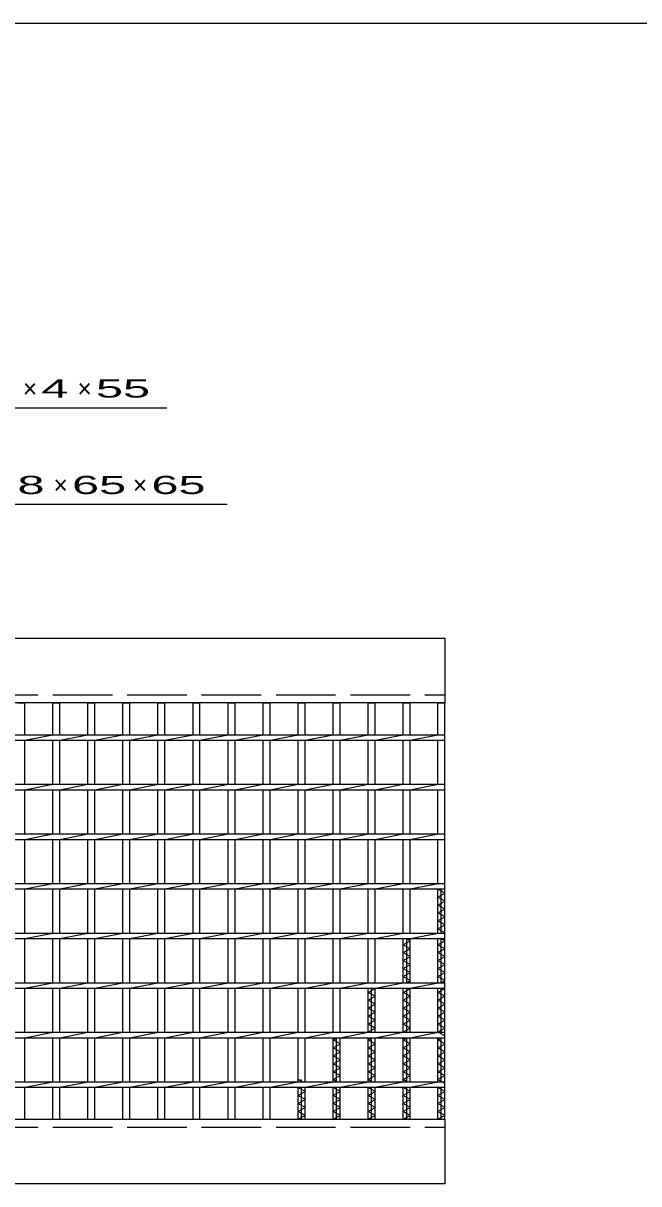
# Model space of a CAD drawing. Units: millimetres, scale not verified. Extents: x -1820 to 1731, y -1282 to 1054.
# Drawn here: x -847 to -227, y -116 to 1054 of the extents above; entities that cross this region are included whole.
import ezdxf
from ezdxf.enums import TextEntityAlignment as Align

# ---------------------------------------------------------------- set-up
doc = ezdxf.new("R2010")
doc.units = ezdxf.units.MM
doc.header["$LTSCALE"] = 10
doc.linetypes.add('DASHED', pattern=[7.5, 6, -1.5])
for name, color, linetype, lineweight in [('0_2', 150, 'Continuous', 25), ('16', 3, 'Continuous', 25), ('22', 4, 'Continuous', 25)]:
    doc.layers.add(name, color=color, linetype=linetype, lineweight=lineweight)
doc.styles.add('ベクトル', font='')
doc.styles.get('ベクトル').set_extended_font_data('ベクトル')

msp = doc.modelspace()

# ---------------------------------------------------------------- linework, layer by layer
at = {"layer": '0_2'}
msp.add_line((-1729, 1053.5), (1731, 1053.5), dxfattribs=at)
at = {"layer": '16'}
for p, q in [((-1417, 433.5), (-422, 433.5)), ((-422, 433.5), (-422, 368.5)), ((-422, 368.5), (-1417, 368.5)), ((-852.2, 368.5), (-845.2, 368.5)), ((-845.2, 336.25), (-845.2, 368.5)), ((-816.9, 336.25), (-816.9, 368.5)), ((-816.9, 368.5), (-809.9, 368.5)), ((-809.9, 336.25), (-809.9, 368.5)), ((-781.6, 336.25), (-781.6, 368.5)), ((-781.6, 368.5), (-774.6, 368.5)), ((-774.6, 336.25), (-774.6, 368.5)), ((-746.3, 336.25), (-746.3, 368.5)), ((-746.3, 368.5), (-739.3, 368.5)), ((-739.3, 336.25), (-739.3, 368.5)), ((-711, 336.25), (-711, 368.5)), ((-711, 368.5), (-704, 368.5)), ((-704, 336.25), (-704, 368.5)), ((-675.7, 336.25), (-675.7, 368.5)), ((-675.7, 368.5), (-668.7, 368.5)), ((-668.7, 336.25), (-668.7, 368.5)), ((-640.4, 336.25), (-640.4, 368.5)), ((-640.4, 368.5), (-633.4, 368.5)), ((-633.4, 336.25), (-633.4, 368.5)), ((-605.1, 336.25), (-605.1, 368.5)), ((-605.1, 368.5), (-598.1, 368.5)), ((-598.1, 336.25), (-598.1, 368.5)), ((-569.8, 336.25), (-569.8, 368.5)), ((-569.8, 368.5), (-562.8, 368.5)), ((-562.8, 336.25), (-562.8, 368.5)), ((-534.5, 336.25), (-534.5, 368.5)), ((-534.5, 368.5), (-527.5, 368.5)), ((-527.5, 336.25), (-527.5, 368.5)), ((-499.2, 336.25), (-499.2, 368.5)), ((-499.2, 368.5), (-492.2, 368.5)), ((-492.2, 336.25), (-492.2, 368.5)), ((-463.9, 336.25), (-463.9, 368.5)), ((-463.9, 368.5), (-456.9, 368.5)), ((-456.9, 336.25), (-456.9, 368.5)), ((-429, 336.25), (-429, 368.5)), ((-429, 368.5), (-422, 368.5)), ((-422, -51.5), (-422, 368.5)), ((-1417, 336.25), (-422, 336.25)), ((-1417, 330.75), (-422, 330.75)), ((-845.2, 330.75), (-816.9, 336.25)), ((-845.2, 286.25), (-845.2, 330.75)), ((-816.9, 286.25), (-816.9, 330.75)), ((-809.9, 330.75), (-781.6, 336.25)), ((-809.9, 286.25), (-809.9, 330.75)), ((-781.6, 286.25), (-781.6, 330.75)), ((-774.6, 330.75), (-746.3, 336.25)), ((-774.6, 286.25), (-774.6, 330.75)), ((-746.3, 286.25), (-746.3, 330.75)), ((-739.3, 330.75), (-711, 336.25)), ((-739.3, 286.25), (-739.3, 330.75)), ((-711, 286.25), (-711, 330.75)), ((-704, 330.75), (-675.7, 336.25)), ((-704, 286.25), (-704, 330.75)), ((-675.7, 286.25), (-675.7, 330.75)), ((-668.7, 330.75), (-640.4, 336.25)), ((-668.7, 286.25), (-668.7, 330.75)), ((-640.4, 286.25), (-640.4, 330.75)), ((-633.4, 330.75), (-605.1, 336.25)), ((-633.4, 286.25), (-633.4, 330.75)), ((-605.1, 286.25), (-605.1, 330.75)), ((-598.1, 330.75), (-569.8, 336.25)), ((-598.1, 286.25), (-598.1, 330.75)), ((-569.8, 286.25), (-569.8, 330.75)), ((-562.8, 330.75), (-534.5, 336.25)), ((-562.8, 286.25), (-562.8, 330.75)), ((-534.5, 286.25), (-534.5, 330.75)), ((-527.5, 330.75), (-499.2, 336.25)), ((-527.5, 286.25), (-527.5, 330.75)), ((-499.2, 286.25), (-499.2, 330.75)), ((-492.2, 330.75), (-463.9, 336.25)), ((-492.2, 286.25), (-492.2, 330.75)), ((-463.9, 286.25), (-463.9, 330.75)), ((-456.9, 330.75), (-428.6, 336.25)), ((-456.9, 286.25), (-456.9, 330.75)), ((-429, 286.25), (-429, 330.75)), ((-422, 330.75), (-422, 336.25)), ((-1417, 286.25), (-422, 286.25)), ((-845.2, 280.75), (-816.9, 286.25)), ((-809.9, 280.75), (-781.6, 286.25)), ((-774.6, 280.75), (-746.3, 286.25)), ((-739.3, 280.75), (-711, 286.25)), ((-704, 280.75), (-675.7, 286.25)), ((-668.7, 280.75), (-640.4, 286.25)), ((-633.4, 280.75), (-605.1, 286.25)), ((-598.1, 280.75), (-569.8, 286.25)), ((-562.8, 280.75), (-534.5, 286.25)), ((-527.5, 280.75), (-499.2, 286.25)), ((-492.2, 280.75), (-463.9, 286.25)), ((-456.9, 280.75), (-428.6, 286.25)), ((-422, 280.75), (-422, 286.25)), ((-1417, 280.75), (-422, 280.75)), ((-845.2, 236.25), (-845.2, 280.75)), ((-816.9, 236.25), (-816.9, 280.75)), ((-809.9, 236.25), (-809.9, 280.75)), ((-781.6, 236.25), (-781.6, 280.75)), ((-774.6, 236.25), (-774.6, 280.75)), ((-746.3, 236.25), (-746.3, 280.75)), ((-739.3, 236.25), (-739.3, 280.75)), ((-711, 236.25), (-711, 280.75)), ((-704, 236.25), (-704, 280.75)), ((-675.7, 236.25), (-675.7, 280.75)), ((-668.7, 236.25), (-668.7, 280.75)), ((-640.4, 236.25), (-640.4, 280.75)), ((-633.4, 236.25), (-633.4, 280.75)), ((-605.1, 236.25), (-605.1, 280.75)), ((-598.1, 236.25), (-598.1, 280.75)), ((-569.8, 236.25), (-569.8, 280.75)), ((-562.8, 236.25), (-562.8, 280.75)), ((-534.5, 236.25), (-534.5, 280.75)), ((-527.5, 236.25), (-527.5, 280.75)), ((-499.2, 236.25), (-499.2, 280.75)), ((-492.2, 236.25), (-492.2, 280.75)), ((-463.9, 236.25), (-463.9, 280.75)), ((-456.9, 236.25), (-456.9, 280.75)), ((-429, 236.25), (-429, 280.75)), ((-1417, 236.25), (-422, 236.25)), ((-845.2, 230.75), (-816.9, 236.25)), ((-809.9, 230.75), (-781.6, 236.25)), ((-774.6, 230.75), (-746.3, 236.25)), ((-739.3, 230.75), (-711, 236.25)), ((-704, 230.75), (-675.7, 236.25)), ((-668.7, 230.75), (-640.4, 236.25)), ((-633.4, 230.75), (-605.1, 236.25)), ((-598.1, 230.75), (-569.8, 236.25)), ((-562.8, 230.75), (-534.5, 236.25)), ((-527.5, 230.75), (-499.2, 236.25)), ((-492.2, 230.75), (-463.9, 236.25)), ((-456.9, 230.75), (-428.6, 236.25)), ((-422, 230.75), (-422, 236.25)), ((-1417, 230.75), (-422, 230.75)), ((-845.2, 186.25), (-845.2, 230.75)), ((-816.9, 186.25), (-816.9, 230.75)), ((-809.9, 186.25), (-809.9, 230.75)), ((-781.6, 186.25), (-781.6, 230.75)), ((-774.6, 186.25), (-774.6, 230.75)), ((-746.3, 186.25), (-746.3, 230.75)), ((-739.3, 186.25), (-739.3, 230.75)), ((-711, 186.25), (-711, 230.75)), ((-704, 186.25), (-704, 230.75)), ((-675.7, 186.25), (-675.7, 230.75)), ((-668.7, 186.25), (-668.7, 230.75)), ((-640.4, 186.25), (-640.4, 230.75)), ((-633.4, 186.25), (-633.4, 230.75)), ((-605.1, 186.25), (-605.1, 230.75)), ((-598.1, 186.25), (-598.1, 230.75)), ((-569.8, 186.25), (-569.8, 230.75)), ((-562.8, 186.25), (-562.8, 230.75)), ((-534.5, 186.25), (-534.5, 230.75)), ((-527.5, 186.25), (-527.5, 230.75)), ((-499.2, 186.25), (-499.2, 230.75)), ((-492.2, 186.25), (-492.2, 230.75)), ((-463.9, 186.25), (-463.9, 230.75)), ((-456.9, 186.25), (-456.9, 230.75)), ((-429, 186.25), (-429, 230.75)), ((-1417, 186.25), (-422, 186.25)), ((-1417, 180.75), (-422, 180.75)), ((-845.2, 180.75), (-816.9, 186.25)), ((-845.2, 136.25), (-845.2, 180.75)), ((-816.9, 136.25), (-816.9, 180.75)), ((-809.9, 180.75), (-781.6, 186.25)), ((-809.9, 136.25), (-809.9, 180.75)), ((-781.6, 136.25), (-781.6, 180.75)), ((-774.6, 180.75), (-746.3, 186.25)), ((-774.6, 136.25), (-774.6, 180.75)), ((-746.3, 136.25), (-746.3, 180.75)), ((-739.3, 180.75), (-711, 186.25)), ((-739.3, 136.25), (-739.3, 180.75)), ((-711, 136.25), (-711, 180.75)), ((-704, 180.75), (-675.7, 186.25)), ((-704, 136.25), (-704, 180.75)), ((-675.7, 136.25), (-675.7, 180.75)), ((-668.7, 180.75), (-640.4, 186.25)), ((-668.7, 136.25), (-668.7, 180.75)), ((-640.4, 136.25), (-640.4, 180.75)), ((-633.4, 180.75), (-605.1, 186.25)), ((-633.4, 136.25), (-633.4, 180.75)), ((-605.1, 136.25), (-605.1, 180.75)), ((-598.1, 180.75), (-569.8, 186.25)), ((-598.1, 136.25), (-598.1, 180.75)), ((-569.8, 136.25), (-569.8, 180.75)), ((-562.8, 180.75), (-534.5, 186.25)), ((-562.8, 136.25), (-562.8, 180.75)), ((-534.5, 136.25), (-534.5, 180.75)), ((-527.5, 180.75), (-499.2, 186.25)), ((-527.5, 136.25), (-527.5, 180.75)), ((-499.2, 136.25), (-499.2, 180.75)), ((-492.2, 180.75), (-463.9, 186.25)), ((-492.2, 136.25), (-492.2, 180.75)), ((-463.9, 136.25), (-463.9, 180.75)), ((-456.9, 180.75), (-428.6, 186.25)), ((-456.9, 136.25), (-456.9, 180.75)), ((-429, 136.25), (-429, 180.75)), ((-422, 176.5), (-429, 180.5)), ((-429, 172.5), (-422, 176.5)), ((-425.5, 136.25), (-425.5, 180.5)), ((-422, 180.75), (-422, 186.25)), ((-422, 168.5), (-429, 172.5)), ((-429, 164.5), (-422, 168.5)), ((-422, 160.5), (-429, 164.5)), ((-429, 156.5), (-422, 160.5)), ((-422, 152.5), (-429, 156.5)), ((-429, 148.5), (-422, 152.5)), ((-422, 144.5), (-429, 148.5)), ((-429, 140.5), (-422, 144.5)), ((-422, 136.5), (-429, 140.5)), ((-1417, 136.25), (-422, 136.25)), ((-1417, 130.75), (-422, 130.75)), ((-845.2, 130.75), (-816.9, 136.25)), ((-845.2, 86.25), (-845.2, 130.75)), ((-816.9, 86.25), (-816.9, 130.75)), ((-809.9, 130.75), (-781.6, 136.25)), ((-809.9, 86.25), (-809.9, 130.75)), ((-781.6, 86.25), (-781.6, 130.75)), ((-774.6, 130.75), (-746.3, 136.25)), ((-774.6, 86.25), (-774.6, 130.75)), ((-746.3, 86.25), (-746.3, 130.75)), ((-739.3, 130.75), (-711, 136.25)), ((-739.3, 86.25), (-739.3, 130.75)), ((-711, 86.25), (-711, 130.75)), ((-704, 130.75), (-675.7, 136.25)), ((-704, 86.25), (-704, 130.75)), ((-675.7, 86.25), (-675.7, 130.75)), ((-668.7, 130.75), (-640.4, 136.25)), ((-668.7, 86.25), (-668.7, 130.75)), ((-640.4, 86.25), (-640.4, 130.75)), ((-633.4, 130.75), (-605.1, 136.25)), ((-633.4, 86.25), (-633.4, 130.75)), ((-605.1, 86.25), (-605.1, 130.75)), ((-598.1, 130.75), (-569.8, 136.25)), ((-598.1, 86.25), (-598.1, 130.75)), ((-569.8, 86.25), (-569.8, 130.75)), ((-562.8, 130.75), (-534.5, 136.25)), ((-562.8, 86.25), (-562.8, 130.75)), ((-534.5, 86.25), (-534.5, 130.75)), ((-527.5, 130.75), (-499.2, 136.25)), ((-527.5, 86.25), (-527.5, 130.75)), ((-499.2, 86.25), (-499.2, 130.75)), ((-492.2, 130.75), (-463.9, 136.25)), ((-492.2, 86.25), (-492.2, 130.75)), ((-463.9, 86.25), (-463.9, 130.75)), ((-456.9, 128.5), (-460.84, 130.75)), ((-460.4, 86.25), (-460.4, 130.75)), ((-456.9, 130.75), (-428.6, 136.25)), ((-456.9, 86.25), (-456.9, 130.75)), ((-429, 86.25), (-429, 130.75)), ((-422, 128.5), (-425.94, 130.75)), ((-425.5, 86.25), (-425.5, 130.75)), ((-422.44, 136.25), (-422, 136.5)), ((-422, 130.75), (-422, 136.25)), ((-463.9, 124.5), (-456.9, 128.5)), ((-456.9, 120.5), (-463.9, 124.5)), ((-463.9, 116.5), (-456.9, 120.5)), ((-429, 124.5), (-422, 128.5)), ((-422, 120.5), (-429, 124.5)), ((-429, 116.5), (-422, 120.5)), ((-456.9, 112.5), (-463.9, 116.5)), ((-463.9, 108.5), (-456.9, 112.5)), ((-456.9, 104.5), (-463.9, 108.5)), ((-422, 112.5), (-429, 116.5)), ((-429, 108.5), (-422, 112.5)), ((-422, 104.5), (-429, 108.5)), ((-463.9, 100.5), (-456.9, 104.5)), ((-456.9, 96.5), (-463.9, 100.5)), ((-463.9, 92.5), (-456.9, 96.5)), ((-429, 100.5), (-422, 104.5)), ((-422, 96.5), (-429, 100.5)), ((-429, 92.5), (-422, 96.5)), ((-1417, 86.25), (-422, 86.25)), ((-845.2, 80.75), (-816.9, 86.25)), ((-809.9, 80.75), (-781.6, 86.25)), ((-774.6, 80.75), (-746.3, 86.25)), ((-739.3, 80.75), (-711, 86.25)), ((-704, 80.75), (-675.7, 86.25)), ((-668.7, 80.75), (-640.4, 86.25)), ((-633.4, 80.75), (-605.1, 86.25)), ((-598.1, 80.75), (-569.8, 86.25)), ((-562.8, 80.75), (-534.5, 86.25)), ((-527.5, 80.75), (-499.2, 86.25)), ((-492.2, 80.75), (-463.9, 86.25)), ((-456.9, 88.5), (-463.9, 92.5)), ((-460.84, 86.25), (-456.9, 88.5)), ((-456.9, 80.75), (-428.6, 86.25)), ((-422, 88.5), (-429, 92.5)), ((-425.94, 86.25), (-422, 88.5)), ((-422, 80.75), (-422, 86.25)), ((-1417, 80.75), (-422, 80.75)), ((-845.2, 36.25), (-845.2, 80.75)), ((-816.9, 36.25), (-816.9, 80.75)), ((-809.9, 36.25), (-809.9, 80.75)), ((-781.6, 36.25), (-781.6, 80.75)), ((-774.6, 36.25), (-774.6, 80.75)), ((-746.3, 36.25), (-746.3, 80.75)), ((-739.3, 36.25), (-739.3, 80.75)), ((-711, 36.25), (-711, 80.75)), ((-704, 36.25), (-704, 80.75)), ((-675.7, 36.25), (-675.7, 80.75)), ((-668.7, 36.25), (-668.7, 80.75)), ((-640.4, 36.25), (-640.4, 80.75)), ((-633.4, 36.25), (-633.4, 80.75)), ((-605.1, 36.25), (-605.1, 80.75)), ((-598.1, 36.25), (-598.1, 80.75)), ((-569.8, 36.25), (-569.8, 80.75)), ((-562.8, 36.25), (-562.8, 80.75)), ((-534.5, 36.25), (-534.5, 80.75)), ((-527.5, 36.25), (-527.5, 80.75)), ((-499.2, 36.25), (-499.2, 80.75)), ((-499.2, 76.5), (-492.2, 80.5)), ((-492.2, 72.5), (-499.2, 76.5)), ((-499.2, 68.5), (-492.2, 72.5)), ((-495.7, 36.25), (-495.7, 80.75)), ((-492.2, 80.5), (-492.64, 80.75)), ((-492.2, 36.25), (-492.2, 80.75)), ((-463.9, 36.25), (-463.9, 80.75)), ((-463.9, 76.5), (-456.9, 80.5)), ((-456.9, 72.5), (-463.9, 76.5)), ((-463.9, 68.5), (-456.9, 72.5)), ((-460.4, 36.25), (-460.4, 80.75)), ((-456.9, 80.5), (-457.34, 80.75)), ((-456.9, 36.25), (-456.9, 80.75)), ((-429, 36.25), (-429, 80.75)), ((-429, 76.5), (-422, 80.5)), ((-422, 72.5), (-429, 76.5)), ((-429, 68.5), (-422, 72.5)), ((-425.5, 36.25), (-425.5, 80.75)), ((-422, 80.5), (-422.44, 80.75)), ((-492.2, 64.5), (-499.2, 68.5)), ((-499.2, 60.5), (-492.2, 64.5)), ((-492.2, 56.5), (-499.2, 60.5)), ((-456.9, 64.5), (-463.9, 68.5)), ((-463.9, 60.5), (-456.9, 64.5)), ((-456.9, 56.5), (-463.9, 60.5)), ((-422, 64.5), (-429, 68.5)), ((-429, 60.5), (-422, 64.5)), ((-422, 56.5), (-429, 60.5)), ((-499.2, 52.5), (-492.2, 56.5)), ((-492.2, 48.5), (-499.2, 52.5)), ((-499.2, 44.5), (-492.2, 48.5)), ((-463.9, 52.5), (-456.9, 56.5)), ((-456.9, 48.5), (-463.9, 52.5)), ((-463.9, 44.5), (-456.9, 48.5)), ((-429, 52.5), (-422, 56.5)), ((-422, 48.5), (-429, 52.5)), ((-429, 44.5), (-422, 48.5)), ((-1417, 36.25), (-422, 36.25)), ((-845.2, 30.75), (-816.9, 36.25)), ((-809.9, 30.75), (-781.6, 36.25)), ((-774.6, 30.75), (-746.3, 36.25)), ((-739.3, 30.75), (-711, 36.25)), ((-704, 30.75), (-675.7, 36.25)), ((-668.7, 30.75), (-640.4, 36.25)), ((-633.4, 30.75), (-605.1, 36.25)), ((-598.1, 30.75), (-569.8, 36.25)), ((-562.8, 30.75), (-534.5, 36.25)), ((-534.06, 36.25), (-534.5, 36.5)), ((-531, 36.25), (-531, 36.5)), ((-527.5, 30.75), (-499.2, 36.25)), ((-492.2, 40.5), (-499.2, 44.5)), ((-499.2, 36.5), (-492.2, 40.5)), ((-498.76, 36.25), (-499.2, 36.5)), ((-492.2, 30.75), (-463.9, 36.25)), ((-456.9, 40.5), (-463.9, 44.5)), ((-463.9, 36.5), (-456.9, 40.5)), ((-463.46, 36.25), (-463.9, 36.5)), ((-456.9, 30.75), (-428.6, 36.25)), ((-422, 40.5), (-429, 44.5)), ((-429, 36.5), (-422, 40.5)), ((-422, 32.5), (-429, 36.5)), ((-422, 30.75), (-422, 36.25)), ((-1417, 30.75), (-422, 30.75)), ((-845.2, -13.75), (-845.2, 30.75)), ((-816.9, -13.75), (-816.9, 30.75)), ((-809.9, -13.75), (-809.9, 30.75)), ((-781.6, -13.75), (-781.6, 30.75)), ((-774.6, -13.75), (-774.6, 30.75)), ((-746.3, -13.75), (-746.3, 30.75)), ((-739.3, -13.75), (-739.3, 30.75)), ((-711, -13.75), (-711, 30.75)), ((-704, -13.75), (-704, 30.75)), ((-675.7, -13.75), (-675.7, 30.75)), ((-668.7, -13.75), (-668.7, 30.75)), ((-640.4, -13.75), (-640.4, 30.75)), ((-633.4, -13.75), (-633.4, 30.75)), ((-605.1, -13.75), (-605.1, 30.75)), ((-598.1, -13.75), (-598.1, 30.75)), ((-569.8, -13.75), (-569.8, 30.75)), ((-562.8, -13.75), (-562.8, 30.75)), ((-534.5, -13.75), (-534.5, 30.75)), ((-534.5, 28.5), (-530.56, 30.75)), ((-527.5, 24.5), (-534.5, 28.5)), ((-534.5, 20.5), (-527.5, 24.5)), ((-531, -13.75), (-531, 30.75)), ((-527.5, -13.75), (-527.5, 30.75)), ((-499.2, -13.75), (-499.2, 30.75)), ((-499.2, 28.5), (-495.26, 30.75)), ((-492.2, 24.5), (-499.2, 28.5)), ((-499.2, 20.5), (-492.2, 24.5)), ((-495.7, -13.75), (-495.7, 30.75)), ((-492.2, -13.75), (-492.2, 30.75)), ((-463.9, -13.75), (-463.9, 30.75)), ((-463.9, 28.5), (-459.96, 30.75)), ((-456.9, 24.5), (-463.9, 28.5)), ((-463.9, 20.5), (-456.9, 24.5)), ((-460.4, -13.75), (-460.4, 30.75)), ((-456.9, -13.75), (-456.9, 30.75)), ((-429, -13.75), (-429, 30.75)), ((-429, 28.5), (-425.06, 30.75)), ((-422, 24.5), (-429, 28.5)), ((-429, 20.5), (-422, 24.5)), ((-425.5, -13.75), (-425.5, 30.75)), ((-527.5, 16.5), (-534.5, 20.5)), ((-534.5, 12.5), (-527.5, 16.5)), ((-527.5, 8.5), (-534.5, 12.5)), ((-492.2, 16.5), (-499.2, 20.5)), ((-499.2, 12.5), (-492.2, 16.5)), ((-492.2, 8.5), (-499.2, 12.5)), ((-456.9, 16.5), (-463.9, 20.5)), ((-463.9, 12.5), (-456.9, 16.5)), ((-456.9, 8.5), (-463.9, 12.5)), ((-422, 16.5), (-429, 20.5)), ((-429, 12.5), (-422, 16.5)), ((-422, 8.5), (-429, 12.5)), ((-534.5, 4.5), (-527.5, 8.5)), ((-527.5, 0.5), (-534.5, 4.5)), ((-534.5, -3.5), (-527.5, 0.5)), ((-499.2, 4.5), (-492.2, 8.5)), ((-492.2, 0.5), (-499.2, 4.5)), ((-499.2, -3.5), (-492.2, 0.5)), ((-463.9, 4.5), (-456.9, 8.5)), ((-456.9, 0.5), (-463.9, 4.5)), ((-463.9, -3.5), (-456.9, 0.5)), ((-429, 4.5), (-422, 8.5)), ((-422, 0.5), (-429, 4.5)), ((-429, -3.5), (-422, 0.5)), ((-565.86, -13.75), (-569.8, -11.5)), ((-566.3, -13.75), (-566.3, -11.5)), ((-527.5, -7.5), (-534.5, -3.5)), ((-534.5, -11.5), (-527.5, -7.5)), ((-530.56, -13.75), (-534.5, -11.5)), ((-492.2, -7.5), (-499.2, -3.5)), ((-499.2, -11.5), (-492.2, -7.5)), ((-495.26, -13.75), (-499.2, -11.5)), ((-456.9, -7.5), (-463.9, -3.5)), ((-463.9, -11.5), (-456.9, -7.5)), ((-459.96, -13.75), (-463.9, -11.5)), ((-422, -7.5), (-429, -3.5)), ((-429, -11.5), (-422, -7.5)), ((-422, -15.5), (-429, -11.5)), ((-1417, -13.75), (-422, -13.75)), ((-1417, -19.25), (-422, -19.25)), ((-845.2, -19.25), (-816.9, -13.75)), ((-845.2, -51.5), (-845.2, -19.25)), ((-816.9, -51.5), (-816.9, -19.25)), ((-809.9, -19.25), (-781.6, -13.75)), ((-809.9, -51.5), (-809.9, -19.25)), ((-781.6, -51.5), (-781.6, -19.25)), ((-774.6, -19.25), (-746.3, -13.75)), ((-774.6, -51.5), (-774.6, -19.25)), ((-746.3, -51.5), (-746.3, -19.25)), ((-739.3, -19.25), (-711, -13.75)), ((-739.3, -51.5), (-739.3, -19.25)), ((-711, -51.5), (-711, -19.25)), ((-704, -19.25), (-675.7, -13.75)), ((-704, -51.5), (-704, -19.25)), ((-675.7, -51.5), (-675.7, -19.25)), ((-668.7, -19.25), (-640.4, -13.75)), ((-668.7, -51.5), (-668.7, -19.25)), ((-640.4, -51.5), (-640.4, -19.25)), ((-633.4, -19.25), (-605.1, -13.75)), ((-633.4, -51.5), (-633.4, -19.25)), ((-605.1, -51.5), (-605.1, -19.25)), ((-598.1, -19.25), (-569.8, -13.75)), ((-598.1, -51.5), (-598.1, -19.25)), ((-569.8, -51.5), (-569.8, -19.25)), ((-569.8, -19.5), (-569.36, -19.25)), ((-562.8, -23.5), (-569.8, -19.5)), ((-566.3, -51.5), (-566.3, -19.25)), ((-562.8, -19.25), (-534.5, -13.75)), ((-562.8, -51.5), (-562.8, -19.25)), ((-534.5, -51.5), (-534.5, -19.25)), ((-534.5, -19.5), (-534.06, -19.25)), ((-527.5, -23.5), (-534.5, -19.5)), ((-531, -51.5), (-531, -19.25)), ((-527.5, -19.25), (-499.2, -13.75)), ((-527.5, -51.5), (-527.5, -19.25)), ((-499.2, -51.5), (-499.2, -19.25)), ((-499.2, -19.5), (-498.76, -19.25)), ((-492.2, -23.5), (-499.2, -19.5)), ((-495.7, -51.5), (-495.7, -19.25)), ((-492.2, -19.25), (-463.9, -13.75)), ((-492.2, -51.5), (-492.2, -19.25)), ((-463.9, -51.5), (-463.9, -19.25)), ((-463.9, -19.5), (-463.46, -19.25)), ((-456.9, -23.5), (-463.9, -19.5)), ((-460.4, -51.5), (-460.4, -19.25)), ((-456.9, -19.25), (-428.6, -13.75)), ((-456.9, -51.5), (-456.9, -19.25)), ((-429, -51.5), (-429, -19.25)), ((-429, -19.5), (-428.56, -19.25)), ((-422, -23.5), (-429, -19.5)), ((-425.5, -51.5), (-425.5, -19.25)), ((-422, -19.25), (-422, -13.75)), ((-569.8, -27.5), (-562.8, -23.5)), ((-562.8, -31.5), (-569.8, -27.5)), ((-569.8, -35.5), (-562.8, -31.5)), ((-534.5, -27.5), (-527.5, -23.5)), ((-527.5, -31.5), (-534.5, -27.5)), ((-534.5, -35.5), (-527.5, -31.5)), ((-499.2, -27.5), (-492.2, -23.5)), ((-492.2, -31.5), (-499.2, -27.5)), ((-499.2, -35.5), (-492.2, -31.5)), ((-463.9, -27.5), (-456.9, -23.5)), ((-456.9, -31.5), (-463.9, -27.5)), ((-463.9, -35.5), (-456.9, -31.5)), ((-429, -27.5), (-422, -23.5)), ((-422, -31.5), (-429, -27.5)), ((-429, -35.5), (-422, -31.5)), ((-562.8, -39.5), (-569.8, -35.5)), ((-569.8, -43.5), (-562.8, -39.5)), ((-562.8, -47.5), (-569.8, -43.5)), ((-527.5, -39.5), (-534.5, -35.5)), ((-534.5, -43.5), (-527.5, -39.5)), ((-527.5, -47.5), (-534.5, -43.5)), ((-492.2, -39.5), (-499.2, -35.5)), ((-499.2, -43.5), (-492.2, -39.5)), ((-492.2, -47.5), (-499.2, -43.5)), ((-456.9, -39.5), (-463.9, -35.5)), ((-463.9, -43.5), (-456.9, -39.5)), ((-456.9, -47.5), (-463.9, -43.5)), ((-422, -39.5), (-429, -35.5)), ((-429, -43.5), (-422, -39.5)), ((-422, -47.5), (-429, -43.5)), ((-1417, -51.5), (-422, -51.5)), ((-852.2, -51.5), (-845.2, -51.5)), ((-816.9, -51.5), (-809.9, -51.5)), ((-781.6, -51.5), (-774.6, -51.5)), ((-746.3, -51.5), (-739.3, -51.5)), ((-711, -51.5), (-704, -51.5)), ((-675.7, -51.5), (-668.7, -51.5)), ((-640.4, -51.5), (-633.4, -51.5)), ((-605.1, -51.5), (-598.1, -51.5)), ((-569.8, -51.5), (-562.8, -47.5)), ((-569.8, -51.5), (-562.8, -51.5)), ((-534.5, -51.5), (-527.5, -47.5)), ((-534.5, -51.5), (-527.5, -51.5)), ((-499.2, -51.5), (-492.2, -47.5)), ((-499.2, -51.5), (-492.2, -51.5)), ((-463.9, -51.5), (-456.9, -47.5)), ((-463.9, -51.5), (-456.9, -51.5)), ((-429, -51.5), (-422, -47.5)), ((-429, -51.5), (-422, -51.5)), ((-422, -51.5), (-422, -116.5)), ((-422, -116.5), (-1417, -116.5))]:
    msp.add_line(p, q, dxfattribs=at)
at = {"layer": '16', "linetype": 'DASHED'}
for p, q in [((-1417, 376.5), (-422, 376.5)), ((-1417, -59.5), (-422, -59.5))]:
    msp.add_line(p, q, dxfattribs=at)
at = {"layer": '22'}
for p, q in [((-1162.15, 665.75), (-702.15, 665.75)), ((-1081.25, 568.5), (-641.25, 568.5))]:
    msp.add_line(p, q, dxfattribs=at)

# ---------------------------------------------------------------- texts
at = {"layer": '22', "color": 2, "style": 'ベクトル'}
for p in [(-847.15, 685.25), (-792.15, 685.25), (-816.25, 588), (-736.25, 588)]:
    msp.add_text('×', height=18.33, dxfattribs=at).set_placement(p, align=Align.MIDDLE_LEFT)
at = {"layer": '22', "color": 2, "style": 'ベクトル', "width": 2}
for s, p in [(' 4 ', (-842.15, 685.25)), (' 55 ', (-787.15, 685.25)), (' 8 ', (-866.25, 588)), (' 65 ', (-811.25, 588)), (' 65 ', (-731.25, 588))]:
    msp.add_text(s, height=18.33, dxfattribs=at).set_placement(p, align=Align.MIDDLE_LEFT)

doc.saveas('drawing.dxf')
